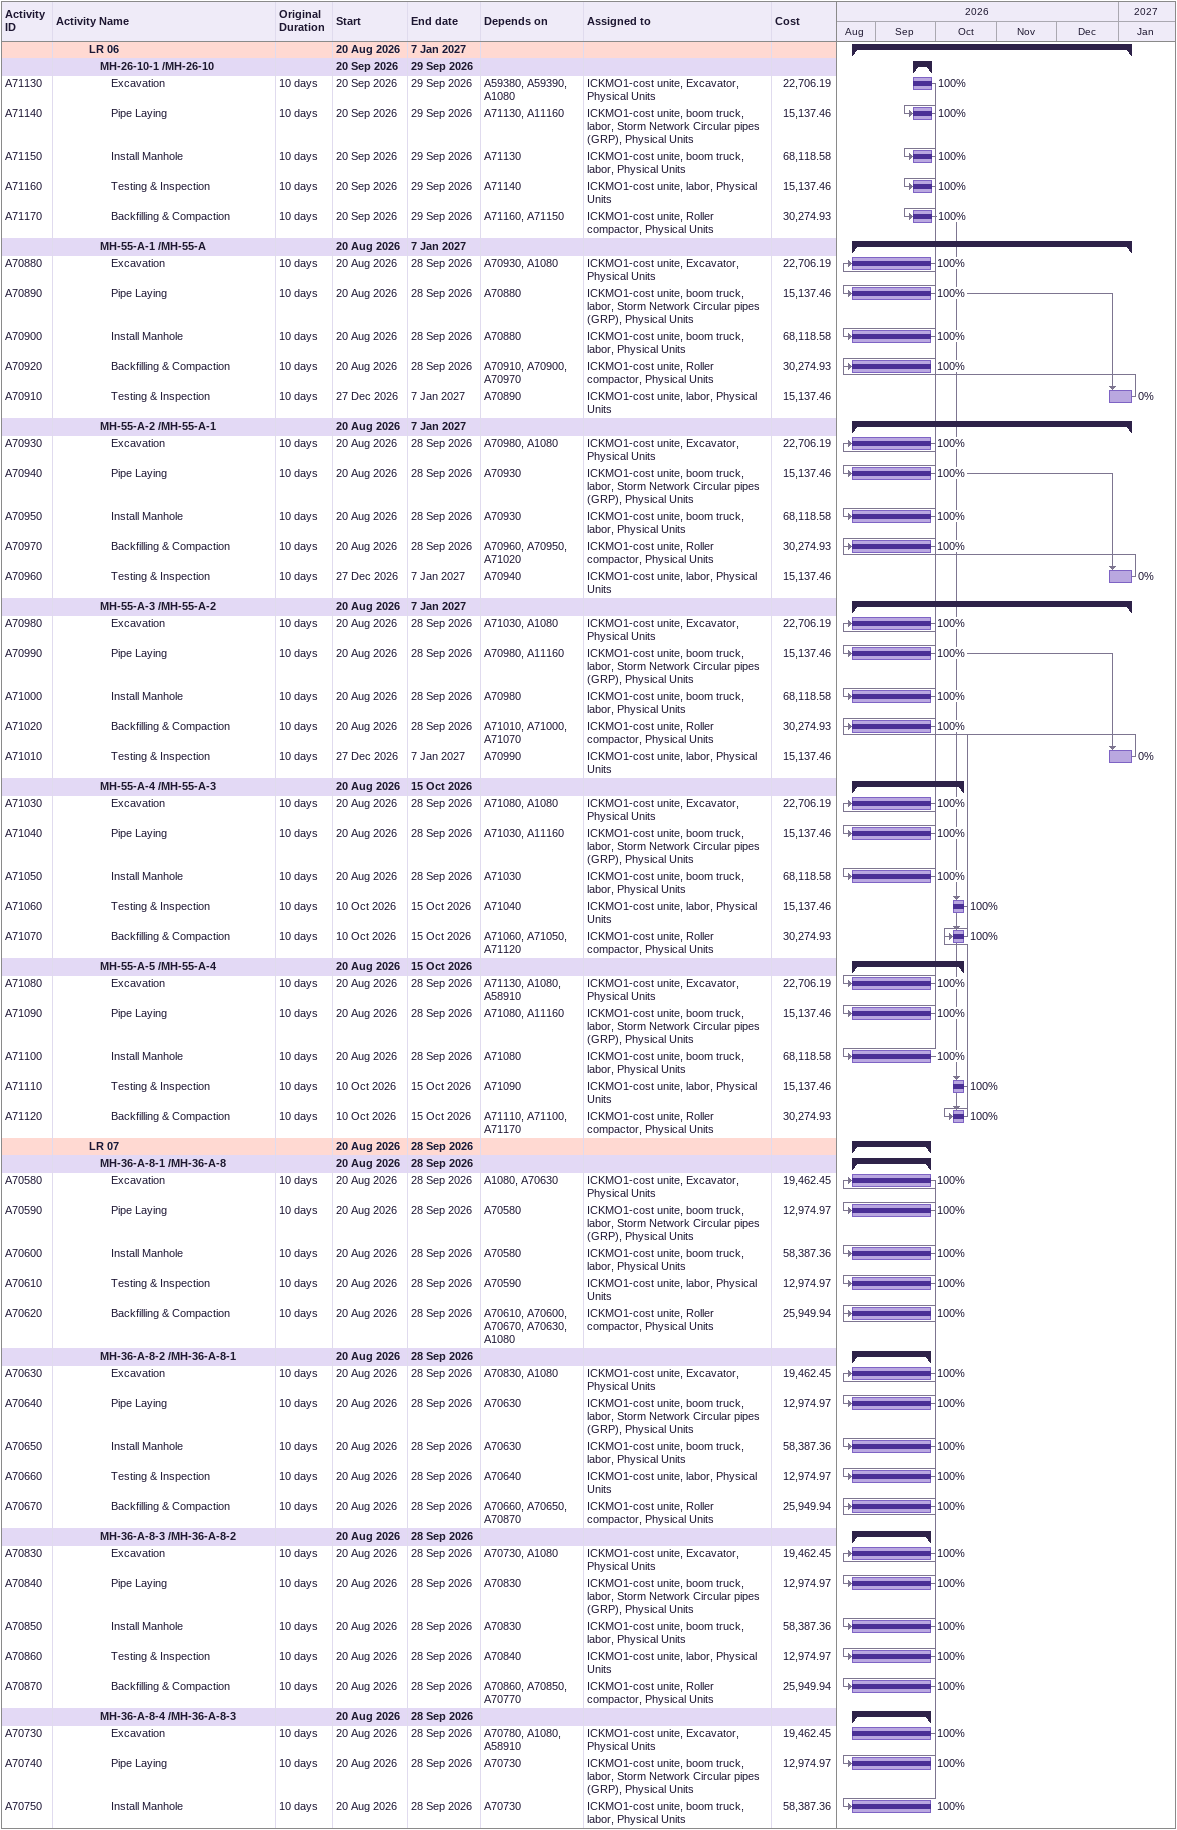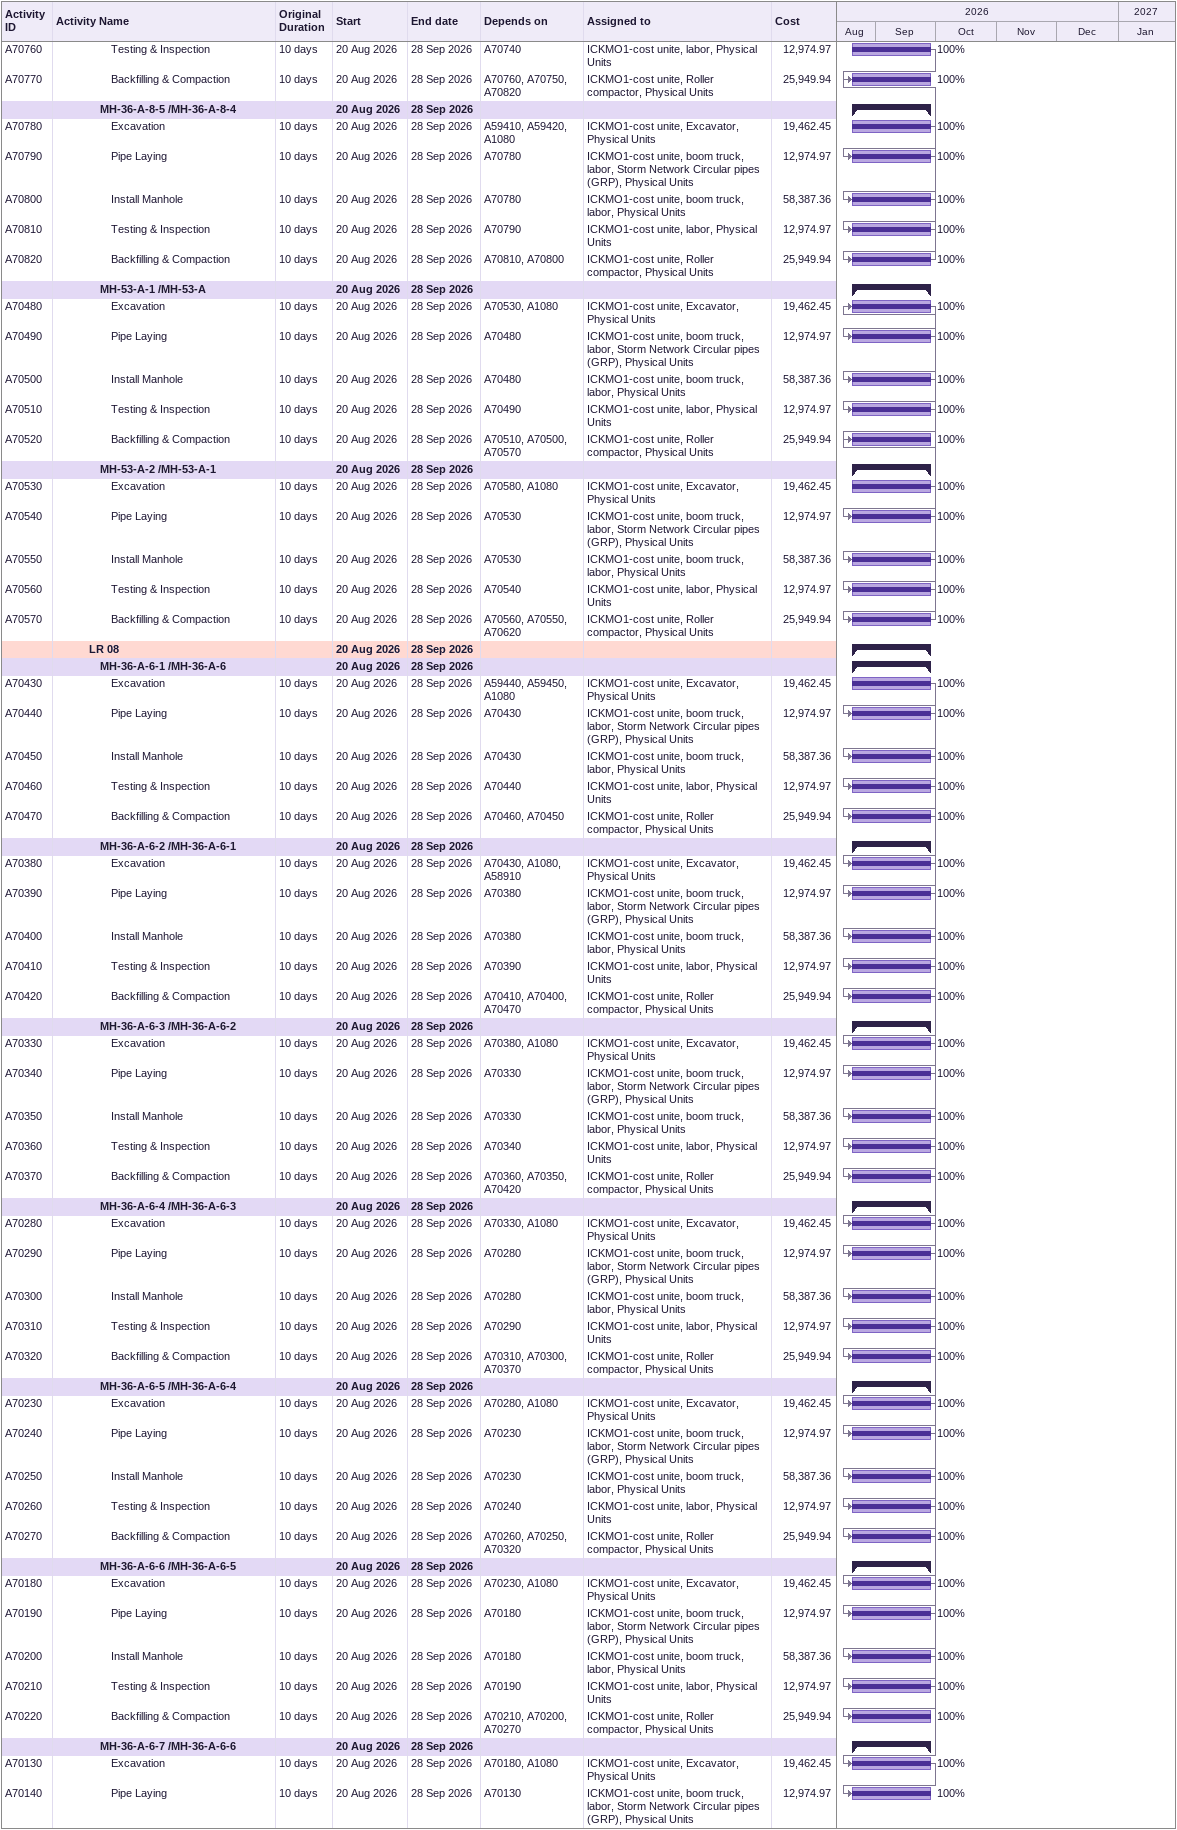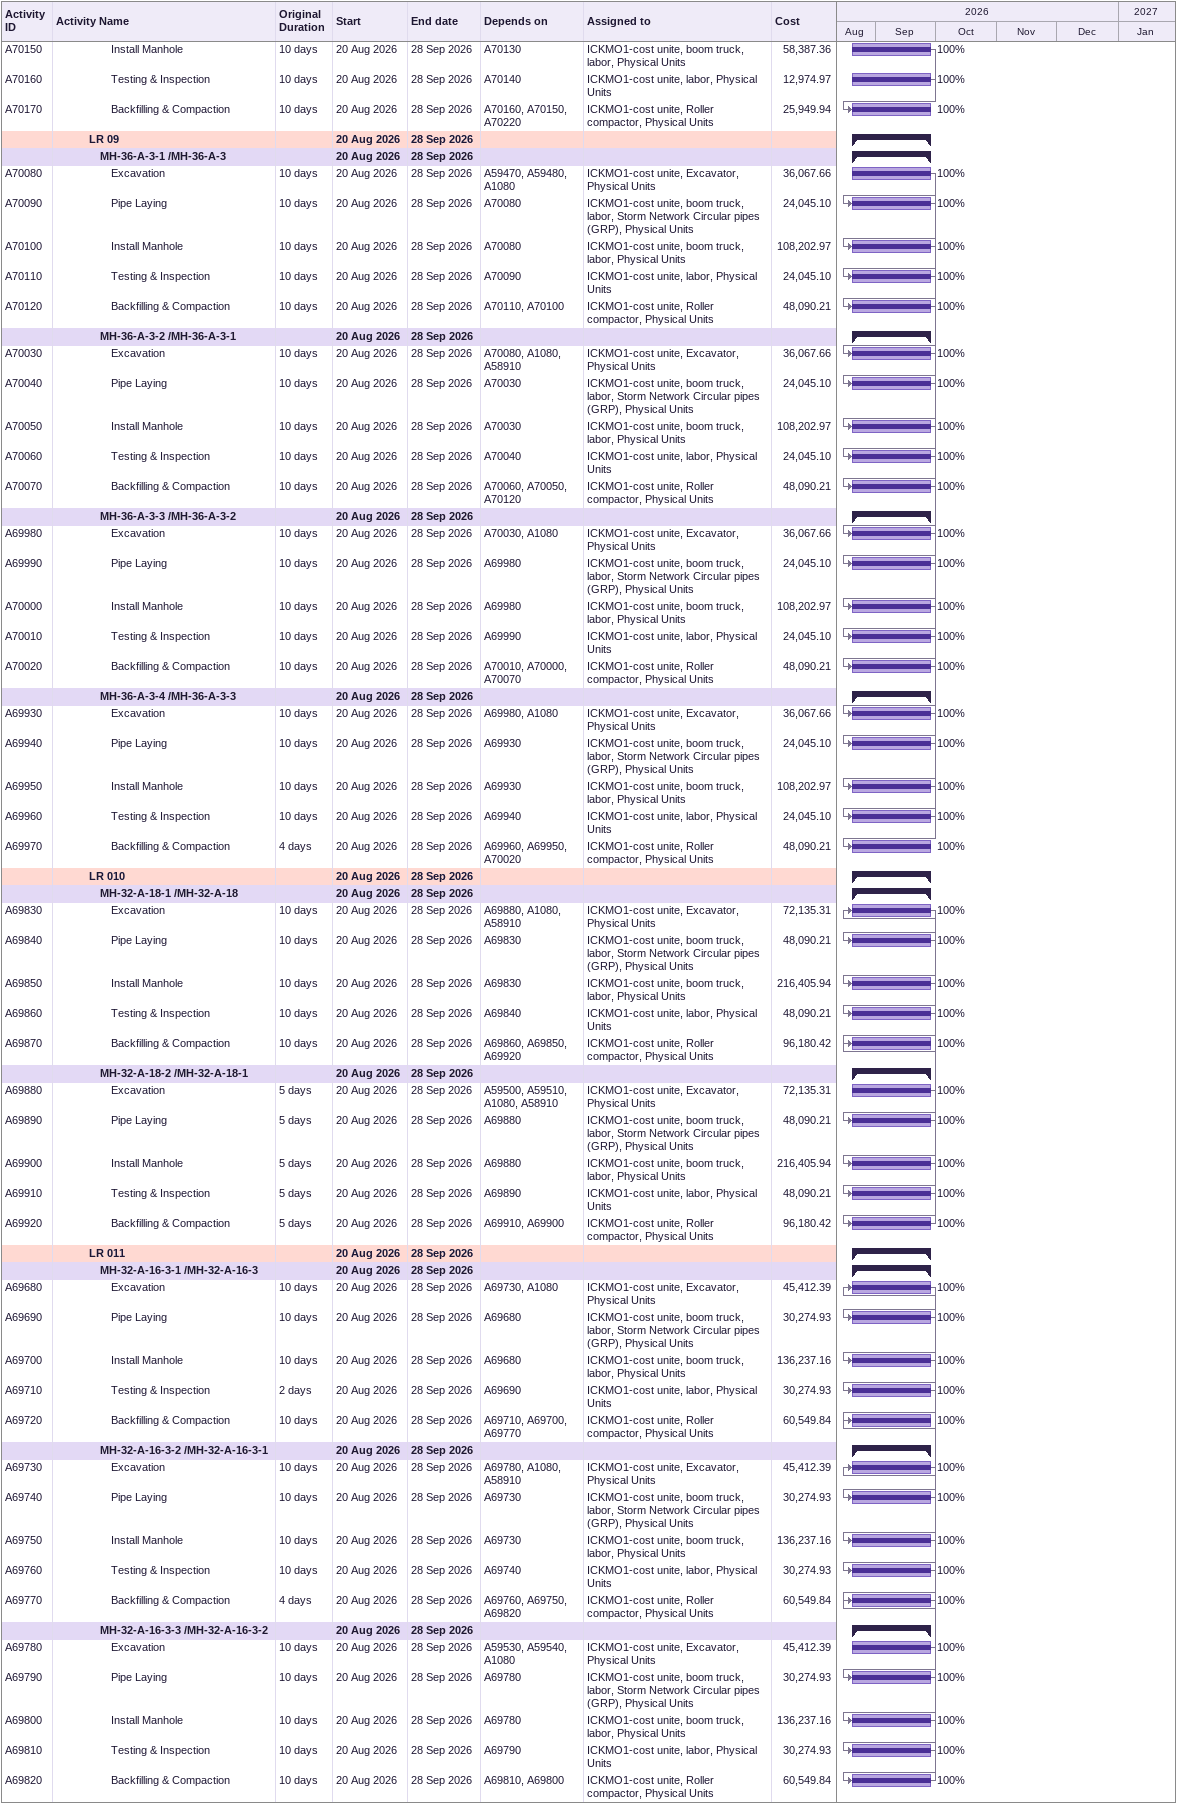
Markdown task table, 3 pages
| ID | Level | Task | Original duration | Start | Finish | Predecessors | Resources | % complete | Cost |
|---|---|---|---|---|---|---|---|---|---|
|  | 4 | **LR 06** |  | 2026-08-20 | 2027-01-07 |  |  |  |  |
|  | 5 | **MH-26-10-1 /MH-26-10** |  | 2026-09-20 | 2026-09-29 |  |  |  |  |
| A71130 | 6 | Excavation | 10d | 2026-09-20 | 2026-09-29 | A59380, A59390, A1080 | ICKMO1-cost unite, Excavator, Physical Units | 100 | 22706.19 |
| A71140 | 6 | Pipe Laying | 10d | 2026-09-20 | 2026-09-29 | A71130, A11160 | ICKMO1-cost unite, boom truck, labor, Storm Network Circular pipes (GRP), Physical Units | 100 | 15137.46 |
| A71150 | 6 | Install Manhole | 10d | 2026-09-20 | 2026-09-29 | A71130 | ICKMO1-cost unite, boom truck, labor, Physical Units | 100 | 68118.58 |
| A71160 | 6 | Testing & Inspection | 10d | 2026-09-20 | 2026-09-29 | A71140 | ICKMO1-cost unite, labor, Physical Units | 100 | 15137.46 |
| A71170 | 6 | Backfilling & Compaction | 10d | 2026-09-20 | 2026-09-29 | A71160, A71150 | ICKMO1-cost unite, Roller compactor, Physical Units | 100 | 30274.93 |
|  | 5 | **MH-55-A-1 /MH-55-A** |  | 2026-08-20 | 2027-01-07 |  |  |  |  |
| A70880 | 6 | Excavation | 10d | 2026-08-20 | 2026-09-28 | A70930, A1080 | ICKMO1-cost unite, Excavator, Physical Units | 100 | 22706.19 |
| A70890 | 6 | Pipe Laying | 10d | 2026-08-20 | 2026-09-28 | A70880 | ICKMO1-cost unite, boom truck, labor, Storm Network Circular pipes (GRP), Physical Units | 100 | 15137.46 |
| A70900 | 6 | Install Manhole | 10d | 2026-08-20 | 2026-09-28 | A70880 | ICKMO1-cost unite, boom truck, labor, Physical Units | 100 | 68118.58 |
| A70920 | 6 | Backfilling & Compaction | 10d | 2026-08-20 | 2026-09-28 | A70910, A70900, A70970 | ICKMO1-cost unite, Roller compactor, Physical Units | 100 | 30274.93 |
| A70910 | 6 | Testing & Inspection | 10d | 2026-12-27 | 2027-01-07 | A70890 | ICKMO1-cost unite, labor, Physical Units | 0 | 15137.46 |
|  | 5 | **MH-55-A-2 /MH-55-A-1** |  | 2026-08-20 | 2027-01-07 |  |  |  |  |
| A70930 | 6 | Excavation | 10d | 2026-08-20 | 2026-09-28 | A70980, A1080 | ICKMO1-cost unite, Excavator, Physical Units | 100 | 22706.19 |
| A70940 | 6 | Pipe Laying | 10d | 2026-08-20 | 2026-09-28 | A70930 | ICKMO1-cost unite, boom truck, labor, Storm Network Circular pipes (GRP), Physical Units | 100 | 15137.46 |
| A70950 | 6 | Install Manhole | 10d | 2026-08-20 | 2026-09-28 | A70930 | ICKMO1-cost unite, boom truck, labor, Physical Units | 100 | 68118.58 |
| A70970 | 6 | Backfilling & Compaction | 10d | 2026-08-20 | 2026-09-28 | A70960, A70950, A71020 | ICKMO1-cost unite, Roller compactor, Physical Units | 100 | 30274.93 |
| A70960 | 6 | Testing & Inspection | 10d | 2026-12-27 | 2027-01-07 | A70940 | ICKMO1-cost unite, labor, Physical Units | 0 | 15137.46 |
|  | 5 | **MH-55-A-3 /MH-55-A-2** |  | 2026-08-20 | 2027-01-07 |  |  |  |  |
| A70980 | 6 | Excavation | 10d | 2026-08-20 | 2026-09-28 | A71030, A1080 | ICKMO1-cost unite, Excavator, Physical Units | 100 | 22706.19 |
| A70990 | 6 | Pipe Laying | 10d | 2026-08-20 | 2026-09-28 | A70980, A11160 | ICKMO1-cost unite, boom truck, labor, Storm Network Circular pipes (GRP), Physical Units | 100 | 15137.46 |
| A71000 | 6 | Install Manhole | 10d | 2026-08-20 | 2026-09-28 | A70980 | ICKMO1-cost unite, boom truck, labor, Physical Units | 100 | 68118.58 |
| A71020 | 6 | Backfilling & Compaction | 10d | 2026-08-20 | 2026-09-28 | A71010, A71000, A71070 | ICKMO1-cost unite, Roller compactor, Physical Units | 100 | 30274.93 |
| A71010 | 6 | Testing & Inspection | 10d | 2026-12-27 | 2027-01-07 | A70990 | ICKMO1-cost unite, labor, Physical Units | 0 | 15137.46 |
|  | 5 | **MH-55-A-4 /MH-55-A-3** |  | 2026-08-20 | 2026-10-15 |  |  |  |  |
| A71030 | 6 | Excavation | 10d | 2026-08-20 | 2026-09-28 | A71080, A1080 | ICKMO1-cost unite, Excavator, Physical Units | 100 | 22706.19 |
| A71040 | 6 | Pipe Laying | 10d | 2026-08-20 | 2026-09-28 | A71030, A11160 | ICKMO1-cost unite, boom truck, labor, Storm Network Circular pipes (GRP), Physical Units | 100 | 15137.46 |
| A71050 | 6 | Install Manhole | 10d | 2026-08-20 | 2026-09-28 | A71030 | ICKMO1-cost unite, boom truck, labor, Physical Units | 100 | 68118.58 |
| A71060 | 6 | Testing & Inspection | 10d | 2026-10-10 | 2026-10-15 | A71040 | ICKMO1-cost unite, labor, Physical Units | 100 | 15137.46 |
| A71070 | 6 | Backfilling & Compaction | 10d | 2026-10-10 | 2026-10-15 | A71060, A71050, A71120 | ICKMO1-cost unite, Roller compactor, Physical Units | 100 | 30274.93 |
|  | 5 | **MH-55-A-5 /MH-55-A-4** |  | 2026-08-20 | 2026-10-15 |  |  |  |  |
| A71080 | 6 | Excavation | 10d | 2026-08-20 | 2026-09-28 | A71130, A1080, A58910 | ICKMO1-cost unite, Excavator, Physical Units | 100 | 22706.19 |
| A71090 | 6 | Pipe Laying | 10d | 2026-08-20 | 2026-09-28 | A71080, A11160 | ICKMO1-cost unite, boom truck, labor, Storm Network Circular pipes (GRP), Physical Units | 100 | 15137.46 |
| A71100 | 6 | Install Manhole | 10d | 2026-08-20 | 2026-09-28 | A71080 | ICKMO1-cost unite, boom truck, labor, Physical Units | 100 | 68118.58 |
| A71110 | 6 | Testing & Inspection | 10d | 2026-10-10 | 2026-10-15 | A71090 | ICKMO1-cost unite, labor, Physical Units | 100 | 15137.46 |
| A71120 | 6 | Backfilling & Compaction | 10d | 2026-10-10 | 2026-10-15 | A71110, A71100, A71170 | ICKMO1-cost unite, Roller compactor, Physical Units | 100 | 30274.93 |
|  | 4 | **LR 07** |  | 2026-08-20 | 2026-09-28 |  |  |  |  |
|  | 5 | **MH-36-A-8-1 /MH-36-A-8** |  | 2026-08-20 | 2026-09-28 |  |  |  |  |
| A70580 | 6 | Excavation | 10d | 2026-08-20 | 2026-09-28 | A1080, A70630 | ICKMO1-cost unite, Excavator, Physical Units | 100 | 19462.45 |
| A70590 | 6 | Pipe Laying | 10d | 2026-08-20 | 2026-09-28 | A70580 | ICKMO1-cost unite, boom truck, labor, Storm Network Circular pipes (GRP), Physical Units | 100 | 12974.97 |
| A70600 | 6 | Install Manhole | 10d | 2026-08-20 | 2026-09-28 | A70580 | ICKMO1-cost unite, boom truck, labor, Physical Units | 100 | 58387.36 |
| A70610 | 6 | Testing & Inspection | 10d | 2026-08-20 | 2026-09-28 | A70590 | ICKMO1-cost unite, labor, Physical Units | 100 | 12974.97 |
| A70620 | 6 | Backfilling & Compaction | 10d | 2026-08-20 | 2026-09-28 | A70610, A70600, A70670, A70630, A1080 | ICKMO1-cost unite, Roller compactor, Physical Units | 100 | 25949.94 |
|  | 5 | **MH-36-A-8-2 /MH-36-A-8-1** |  | 2026-08-20 | 2026-09-28 |  |  |  |  |
| A70630 | 6 | Excavation | 10d | 2026-08-20 | 2026-09-28 | A70830, A1080 | ICKMO1-cost unite, Excavator, Physical Units | 100 | 19462.45 |
| A70640 | 6 | Pipe Laying | 10d | 2026-08-20 | 2026-09-28 | A70630 | ICKMO1-cost unite, boom truck, labor, Storm Network Circular pipes (GRP), Physical Units | 100 | 12974.97 |
| A70650 | 6 | Install Manhole | 10d | 2026-08-20 | 2026-09-28 | A70630 | ICKMO1-cost unite, boom truck, labor, Physical Units | 100 | 58387.36 |
| A70660 | 6 | Testing & Inspection | 10d | 2026-08-20 | 2026-09-28 | A70640 | ICKMO1-cost unite, labor, Physical Units | 100 | 12974.97 |
| A70670 | 6 | Backfilling & Compaction | 10d | 2026-08-20 | 2026-09-28 | A70660, A70650, A70870 | ICKMO1-cost unite, Roller compactor, Physical Units | 100 | 25949.94 |
|  | 5 | **MH-36-A-8-3 /MH-36-A-8-2** |  | 2026-08-20 | 2026-09-28 |  |  |  |  |
| A70830 | 6 | Excavation | 10d | 2026-08-20 | 2026-09-28 | A70730, A1080 | ICKMO1-cost unite, Excavator, Physical Units | 100 | 19462.45 |
| A70840 | 6 | Pipe Laying | 10d | 2026-08-20 | 2026-09-28 | A70830 | ICKMO1-cost unite, boom truck, labor, Storm Network Circular pipes (GRP), Physical Units | 100 | 12974.97 |
| A70850 | 6 | Install Manhole | 10d | 2026-08-20 | 2026-09-28 | A70830 | ICKMO1-cost unite, boom truck, labor, Physical Units | 100 | 58387.36 |
| A70860 | 6 | Testing & Inspection | 10d | 2026-08-20 | 2026-09-28 | A70840 | ICKMO1-cost unite, labor, Physical Units | 100 | 12974.97 |
| A70870 | 6 | Backfilling & Compaction | 10d | 2026-08-20 | 2026-09-28 | A70860, A70850, A70770 | ICKMO1-cost unite, Roller compactor, Physical Units | 100 | 25949.94 |
|  | 5 | **MH-36-A-8-4 /MH-36-A-8-3** |  | 2026-08-20 | 2026-09-28 |  |  |  |  |
| A70730 | 6 | Excavation | 10d | 2026-08-20 | 2026-09-28 | A70780, A1080, A58910 | ICKMO1-cost unite, Excavator, Physical Units | 100 | 19462.45 |
| A70740 | 6 | Pipe Laying | 10d | 2026-08-20 | 2026-09-28 | A70730 | ICKMO1-cost unite, boom truck, labor, Storm Network Circular pipes (GRP), Physical Units | 100 | 12974.97 |
| A70750 | 6 | Install Manhole | 10d | 2026-08-20 | 2026-09-28 | A70730 | ICKMO1-cost unite, boom truck, labor, Physical Units | 100 | 58387.36 |
| A70760 | 6 | Testing & Inspection | 10d | 2026-08-20 | 2026-09-28 | A70740 | ICKMO1-cost unite, labor, Physical Units | 100 | 12974.97 |
| A70770 | 6 | Backfilling & Compaction | 10d | 2026-08-20 | 2026-09-28 | A70760, A70750, A70820 | ICKMO1-cost unite, Roller compactor, Physical Units | 100 | 25949.94 |
|  | 5 | **MH-36-A-8-5 /MH-36-A-8-4** |  | 2026-08-20 | 2026-09-28 |  |  |  |  |
| A70780 | 6 | Excavation | 10d | 2026-08-20 | 2026-09-28 | A59410, A59420, A1080 | ICKMO1-cost unite, Excavator, Physical Units | 100 | 19462.45 |
| A70790 | 6 | Pipe Laying | 10d | 2026-08-20 | 2026-09-28 | A70780 | ICKMO1-cost unite, boom truck, labor, Storm Network Circular pipes (GRP), Physical Units | 100 | 12974.97 |
| A70800 | 6 | Install Manhole | 10d | 2026-08-20 | 2026-09-28 | A70780 | ICKMO1-cost unite, boom truck, labor, Physical Units | 100 | 58387.36 |
| A70810 | 6 | Testing & Inspection | 10d | 2026-08-20 | 2026-09-28 | A70790 | ICKMO1-cost unite, labor, Physical Units | 100 | 12974.97 |
| A70820 | 6 | Backfilling & Compaction | 10d | 2026-08-20 | 2026-09-28 | A70810, A70800 | ICKMO1-cost unite, Roller compactor, Physical Units | 100 | 25949.94 |
|  | 5 | **MH-53-A-1 /MH-53-A** |  | 2026-08-20 | 2026-09-28 |  |  |  |  |
| A70480 | 6 | Excavation | 10d | 2026-08-20 | 2026-09-28 | A70530, A1080 | ICKMO1-cost unite, Excavator, Physical Units | 100 | 19462.45 |
| A70490 | 6 | Pipe Laying | 10d | 2026-08-20 | 2026-09-28 | A70480 | ICKMO1-cost unite, boom truck, labor, Storm Network Circular pipes (GRP), Physical Units | 100 | 12974.97 |
| A70500 | 6 | Install Manhole | 10d | 2026-08-20 | 2026-09-28 | A70480 | ICKMO1-cost unite, boom truck, labor, Physical Units | 100 | 58387.36 |
| A70510 | 6 | Testing & Inspection | 10d | 2026-08-20 | 2026-09-28 | A70490 | ICKMO1-cost unite, labor, Physical Units | 100 | 12974.97 |
| A70520 | 6 | Backfilling & Compaction | 10d | 2026-08-20 | 2026-09-28 | A70510, A70500, A70570 | ICKMO1-cost unite, Roller compactor, Physical Units | 100 | 25949.94 |
|  | 5 | **MH-53-A-2 /MH-53-A-1** |  | 2026-08-20 | 2026-09-28 |  |  |  |  |
| A70530 | 6 | Excavation | 10d | 2026-08-20 | 2026-09-28 | A70580, A1080 | ICKMO1-cost unite, Excavator, Physical Units | 100 | 19462.45 |
| A70540 | 6 | Pipe Laying | 10d | 2026-08-20 | 2026-09-28 | A70530 | ICKMO1-cost unite, boom truck, labor, Storm Network Circular pipes (GRP), Physical Units | 100 | 12974.97 |
| A70550 | 6 | Install Manhole | 10d | 2026-08-20 | 2026-09-28 | A70530 | ICKMO1-cost unite, boom truck, labor, Physical Units | 100 | 58387.36 |
| A70560 | 6 | Testing & Inspection | 10d | 2026-08-20 | 2026-09-28 | A70540 | ICKMO1-cost unite, labor, Physical Units | 100 | 12974.97 |
| A70570 | 6 | Backfilling & Compaction | 10d | 2026-08-20 | 2026-09-28 | A70560, A70550, A70620 | ICKMO1-cost unite, Roller compactor, Physical Units | 100 | 25949.94 |
|  | 4 | **LR 08** |  | 2026-08-20 | 2026-09-28 |  |  |  |  |
|  | 5 | **MH-36-A-6-1 /MH-36-A-6** |  | 2026-08-20 | 2026-09-28 |  |  |  |  |
| A70430 | 6 | Excavation | 10d | 2026-08-20 | 2026-09-28 | A59440, A59450, A1080 | ICKMO1-cost unite, Excavator, Physical Units | 100 | 19462.45 |
| A70440 | 6 | Pipe Laying | 10d | 2026-08-20 | 2026-09-28 | A70430 | ICKMO1-cost unite, boom truck, labor, Storm Network Circular pipes (GRP), Physical Units | 100 | 12974.97 |
| A70450 | 6 | Install Manhole | 10d | 2026-08-20 | 2026-09-28 | A70430 | ICKMO1-cost unite, boom truck, labor, Physical Units | 100 | 58387.36 |
| A70460 | 6 | Testing & Inspection | 10d | 2026-08-20 | 2026-09-28 | A70440 | ICKMO1-cost unite, labor, Physical Units | 100 | 12974.97 |
| A70470 | 6 | Backfilling & Compaction | 10d | 2026-08-20 | 2026-09-28 | A70460, A70450 | ICKMO1-cost unite, Roller compactor, Physical Units | 100 | 25949.94 |
|  | 5 | **MH-36-A-6-2 /MH-36-A-6-1** |  | 2026-08-20 | 2026-09-28 |  |  |  |  |
| A70380 | 6 | Excavation | 10d | 2026-08-20 | 2026-09-28 | A70430, A1080, A58910 | ICKMO1-cost unite, Excavator, Physical Units | 100 | 19462.45 |
| A70390 | 6 | Pipe Laying | 10d | 2026-08-20 | 2026-09-28 | A70380 | ICKMO1-cost unite, boom truck, labor, Storm Network Circular pipes (GRP), Physical Units | 100 | 12974.97 |
| A70400 | 6 | Install Manhole | 10d | 2026-08-20 | 2026-09-28 | A70380 | ICKMO1-cost unite, boom truck, labor, Physical Units | 100 | 58387.36 |
| A70410 | 6 | Testing & Inspection | 10d | 2026-08-20 | 2026-09-28 | A70390 | ICKMO1-cost unite, labor, Physical Units | 100 | 12974.97 |
| A70420 | 6 | Backfilling & Compaction | 10d | 2026-08-20 | 2026-09-28 | A70410, A70400, A70470 | ICKMO1-cost unite, Roller compactor, Physical Units | 100 | 25949.94 |
|  | 5 | **MH-36-A-6-3 /MH-36-A-6-2** |  | 2026-08-20 | 2026-09-28 |  |  |  |  |
| A70330 | 6 | Excavation | 10d | 2026-08-20 | 2026-09-28 | A70380, A1080 | ICKMO1-cost unite, Excavator, Physical Units | 100 | 19462.45 |
| A70340 | 6 | Pipe Laying | 10d | 2026-08-20 | 2026-09-28 | A70330 | ICKMO1-cost unite, boom truck, labor, Storm Network Circular pipes (GRP), Physical Units | 100 | 12974.97 |
| A70350 | 6 | Install Manhole | 10d | 2026-08-20 | 2026-09-28 | A70330 | ICKMO1-cost unite, boom truck, labor, Physical Units | 100 | 58387.36 |
| A70360 | 6 | Testing & Inspection | 10d | 2026-08-20 | 2026-09-28 | A70340 | ICKMO1-cost unite, labor, Physical Units | 100 | 12974.97 |
| A70370 | 6 | Backfilling & Compaction | 10d | 2026-08-20 | 2026-09-28 | A70360, A70350, A70420 | ICKMO1-cost unite, Roller compactor, Physical Units | 100 | 25949.94 |
|  | 5 | **MH-36-A-6-4 /MH-36-A-6-3** |  | 2026-08-20 | 2026-09-28 |  |  |  |  |
| A70280 | 6 | Excavation | 10d | 2026-08-20 | 2026-09-28 | A70330, A1080 | ICKMO1-cost unite, Excavator, Physical Units | 100 | 19462.45 |
| A70290 | 6 | Pipe Laying | 10d | 2026-08-20 | 2026-09-28 | A70280 | ICKMO1-cost unite, boom truck, labor, Storm Network Circular pipes (GRP), Physical Units | 100 | 12974.97 |
| A70300 | 6 | Install Manhole | 10d | 2026-08-20 | 2026-09-28 | A70280 | ICKMO1-cost unite, boom truck, labor, Physical Units | 100 | 58387.36 |
| A70310 | 6 | Testing & Inspection | 10d | 2026-08-20 | 2026-09-28 | A70290 | ICKMO1-cost unite, labor, Physical Units | 100 | 12974.97 |
| A70320 | 6 | Backfilling & Compaction | 10d | 2026-08-20 | 2026-09-28 | A70310, A70300, A70370 | ICKMO1-cost unite, Roller compactor, Physical Units | 100 | 25949.94 |
|  | 5 | **MH-36-A-6-5 /MH-36-A-6-4** |  | 2026-08-20 | 2026-09-28 |  |  |  |  |
| A70230 | 6 | Excavation | 10d | 2026-08-20 | 2026-09-28 | A70280, A1080 | ICKMO1-cost unite, Excavator, Physical Units | 100 | 19462.45 |
| A70240 | 6 | Pipe Laying | 10d | 2026-08-20 | 2026-09-28 | A70230 | ICKMO1-cost unite, boom truck, labor, Storm Network Circular pipes (GRP), Physical Units | 100 | 12974.97 |
| A70250 | 6 | Install Manhole | 10d | 2026-08-20 | 2026-09-28 | A70230 | ICKMO1-cost unite, boom truck, labor, Physical Units | 100 | 58387.36 |
| A70260 | 6 | Testing & Inspection | 10d | 2026-08-20 | 2026-09-28 | A70240 | ICKMO1-cost unite, labor, Physical Units | 100 | 12974.97 |
| A70270 | 6 | Backfilling & Compaction | 10d | 2026-08-20 | 2026-09-28 | A70260, A70250, A70320 | ICKMO1-cost unite, Roller compactor, Physical Units | 100 | 25949.94 |
|  | 5 | **MH-36-A-6-6 /MH-36-A-6-5** |  | 2026-08-20 | 2026-09-28 |  |  |  |  |
| A70180 | 6 | Excavation | 10d | 2026-08-20 | 2026-09-28 | A70230, A1080 | ICKMO1-cost unite, Excavator, Physical Units | 100 | 19462.45 |
| A70190 | 6 | Pipe Laying | 10d | 2026-08-20 | 2026-09-28 | A70180 | ICKMO1-cost unite, boom truck, labor, Storm Network Circular pipes (GRP), Physical Units | 100 | 12974.97 |
| A70200 | 6 | Install Manhole | 10d | 2026-08-20 | 2026-09-28 | A70180 | ICKMO1-cost unite, boom truck, labor, Physical Units | 100 | 58387.36 |
| A70210 | 6 | Testing & Inspection | 10d | 2026-08-20 | 2026-09-28 | A70190 | ICKMO1-cost unite, labor, Physical Units | 100 | 12974.97 |
| A70220 | 6 | Backfilling & Compaction | 10d | 2026-08-20 | 2026-09-28 | A70210, A70200, A70270 | ICKMO1-cost unite, Roller compactor, Physical Units | 100 | 25949.94 |
|  | 5 | **MH-36-A-6-7 /MH-36-A-6-6** |  | 2026-08-20 | 2026-09-28 |  |  |  |  |
| A70130 | 6 | Excavation | 10d | 2026-08-20 | 2026-09-28 | A70180, A1080 | ICKMO1-cost unite, Excavator, Physical Units | 100 | 19462.45 |
| A70140 | 6 | Pipe Laying | 10d | 2026-08-20 | 2026-09-28 | A70130 | ICKMO1-cost unite, boom truck, labor, Storm Network Circular pipes (GRP), Physical Units | 100 | 12974.97 |
| A70150 | 6 | Install Manhole | 10d | 2026-08-20 | 2026-09-28 | A70130 | ICKMO1-cost unite, boom truck, labor, Physical Units | 100 | 58387.36 |
| A70160 | 6 | Testing & Inspection | 10d | 2026-08-20 | 2026-09-28 | A70140 | ICKMO1-cost unite, labor, Physical Units | 100 | 12974.97 |
| A70170 | 6 | Backfilling & Compaction | 10d | 2026-08-20 | 2026-09-28 | A70160, A70150, A70220 | ICKMO1-cost unite, Roller compactor, Physical Units | 100 | 25949.94 |
|  | 4 | **LR 09** |  | 2026-08-20 | 2026-09-28 |  |  |  |  |
|  | 5 | **MH-36-A-3-1 /MH-36-A-3** |  | 2026-08-20 | 2026-09-28 |  |  |  |  |
| A70080 | 6 | Excavation | 10d | 2026-08-20 | 2026-09-28 | A59470, A59480, A1080 | ICKMO1-cost unite, Excavator, Physical Units | 100 | 36067.66 |
| A70090 | 6 | Pipe Laying | 10d | 2026-08-20 | 2026-09-28 | A70080 | ICKMO1-cost unite, boom truck, labor, Storm Network Circular pipes (GRP), Physical Units | 100 | 24045.10 |
| A70100 | 6 | Install Manhole | 10d | 2026-08-20 | 2026-09-28 | A70080 | ICKMO1-cost unite, boom truck, labor, Physical Units | 100 | 108202.97 |
| A70110 | 6 | Testing & Inspection | 10d | 2026-08-20 | 2026-09-28 | A70090 | ICKMO1-cost unite, labor, Physical Units | 100 | 24045.10 |
| A70120 | 6 | Backfilling & Compaction | 10d | 2026-08-20 | 2026-09-28 | A70110, A70100 | ICKMO1-cost unite, Roller compactor, Physical Units | 100 | 48090.21 |
|  | 5 | **MH-36-A-3-2 /MH-36-A-3-1** |  | 2026-08-20 | 2026-09-28 |  |  |  |  |
| A70030 | 6 | Excavation | 10d | 2026-08-20 | 2026-09-28 | A70080, A1080, A58910 | ICKMO1-cost unite, Excavator, Physical Units | 100 | 36067.66 |
| A70040 | 6 | Pipe Laying | 10d | 2026-08-20 | 2026-09-28 | A70030 | ICKMO1-cost unite, boom truck, labor, Storm Network Circular pipes (GRP), Physical Units | 100 | 24045.10 |
| A70050 | 6 | Install Manhole | 10d | 2026-08-20 | 2026-09-28 | A70030 | ICKMO1-cost unite, boom truck, labor, Physical Units | 100 | 108202.97 |
| A70060 | 6 | Testing & Inspection | 10d | 2026-08-20 | 2026-09-28 | A70040 | ICKMO1-cost unite, labor, Physical Units | 100 | 24045.10 |
| A70070 | 6 | Backfilling & Compaction | 10d | 2026-08-20 | 2026-09-28 | A70060, A70050, A70120 | ICKMO1-cost unite, Roller compactor, Physical Units | 100 | 48090.21 |
|  | 5 | **MH-36-A-3-3 /MH-36-A-3-2** |  | 2026-08-20 | 2026-09-28 |  |  |  |  |
| A69980 | 6 | Excavation | 10d | 2026-08-20 | 2026-09-28 | A70030, A1080 | ICKMO1-cost unite, Excavator, Physical Units | 100 | 36067.66 |
| A69990 | 6 | Pipe Laying | 10d | 2026-08-20 | 2026-09-28 | A69980 | ICKMO1-cost unite, boom truck, labor, Storm Network Circular pipes (GRP), Physical Units | 100 | 24045.10 |
| A70000 | 6 | Install Manhole | 10d | 2026-08-20 | 2026-09-28 | A69980 | ICKMO1-cost unite, boom truck, labor, Physical Units | 100 | 108202.97 |
| A70010 | 6 | Testing & Inspection | 10d | 2026-08-20 | 2026-09-28 | A69990 | ICKMO1-cost unite, labor, Physical Units | 100 | 24045.10 |
| A70020 | 6 | Backfilling & Compaction | 10d | 2026-08-20 | 2026-09-28 | A70010, A70000, A70070 | ICKMO1-cost unite, Roller compactor, Physical Units | 100 | 48090.21 |
|  | 5 | **MH-36-A-3-4 /MH-36-A-3-3** |  | 2026-08-20 | 2026-09-28 |  |  |  |  |
| A69930 | 6 | Excavation | 10d | 2026-08-20 | 2026-09-28 | A69980, A1080 | ICKMO1-cost unite, Excavator, Physical Units | 100 | 36067.66 |
| A69940 | 6 | Pipe Laying | 10d | 2026-08-20 | 2026-09-28 | A69930 | ICKMO1-cost unite, boom truck, labor, Storm Network Circular pipes (GRP), Physical Units | 100 | 24045.10 |
| A69950 | 6 | Install Manhole | 10d | 2026-08-20 | 2026-09-28 | A69930 | ICKMO1-cost unite, boom truck, labor, Physical Units | 100 | 108202.97 |
| A69960 | 6 | Testing & Inspection | 10d | 2026-08-20 | 2026-09-28 | A69940 | ICKMO1-cost unite, labor, Physical Units | 100 | 24045.10 |
| A69970 | 6 | Backfilling & Compaction | 4d | 2026-08-20 | 2026-09-28 | A69960, A69950, A70020 | ICKMO1-cost unite, Roller compactor, Physical Units | 100 | 48090.21 |
|  | 4 | **LR 010** |  | 2026-08-20 | 2026-09-28 |  |  |  |  |
|  | 5 | **MH-32-A-18-1 /MH-32-A-18** |  | 2026-08-20 | 2026-09-28 |  |  |  |  |
| A69830 | 6 | Excavation | 10d | 2026-08-20 | 2026-09-28 | A69880, A1080, A58910 | ICKMO1-cost unite, Excavator, Physical Units | 100 | 72135.31 |
| A69840 | 6 | Pipe Laying | 10d | 2026-08-20 | 2026-09-28 | A69830 | ICKMO1-cost unite, boom truck, labor, Storm Network Circular pipes (GRP), Physical Units | 100 | 48090.21 |
| A69850 | 6 | Install Manhole | 10d | 2026-08-20 | 2026-09-28 | A69830 | ICKMO1-cost unite, boom truck, labor, Physical Units | 100 | 216405.94 |
| A69860 | 6 | Testing & Inspection | 10d | 2026-08-20 | 2026-09-28 | A69840 | ICKMO1-cost unite, labor, Physical Units | 100 | 48090.21 |
| A69870 | 6 | Backfilling & Compaction | 10d | 2026-08-20 | 2026-09-28 | A69860, A69850, A69920 | ICKMO1-cost unite, Roller compactor, Physical Units | 100 | 96180.42 |
|  | 5 | **MH-32-A-18-2 /MH-32-A-18-1** |  | 2026-08-20 | 2026-09-28 |  |  |  |  |
| A69880 | 6 | Excavation | 5d | 2026-08-20 | 2026-09-28 | A59500, A59510, A1080, A58910 | ICKMO1-cost unite, Excavator, Physical Units | 100 | 72135.31 |
| A69890 | 6 | Pipe Laying | 5d | 2026-08-20 | 2026-09-28 | A69880 | ICKMO1-cost unite, boom truck, labor, Storm Network Circular pipes (GRP), Physical Units | 100 | 48090.21 |
| A69900 | 6 | Install Manhole | 5d | 2026-08-20 | 2026-09-28 | A69880 | ICKMO1-cost unite, boom truck, labor, Physical Units | 100 | 216405.94 |
| A69910 | 6 | Testing & Inspection | 5d | 2026-08-20 | 2026-09-28 | A69890 | ICKMO1-cost unite, labor, Physical Units | 100 | 48090.21 |
| A69920 | 6 | Backfilling & Compaction | 5d | 2026-08-20 | 2026-09-28 | A69910, A69900 | ICKMO1-cost unite, Roller compactor, Physical Units | 100 | 96180.42 |
|  | 4 | **LR 011** |  | 2026-08-20 | 2026-09-28 |  |  |  |  |
|  | 5 | **MH-32-A-16-3-1 /MH-32-A-16-3** |  | 2026-08-20 | 2026-09-28 |  |  |  |  |
| A69680 | 6 | Excavation | 10d | 2026-08-20 | 2026-09-28 | A69730, A1080 | ICKMO1-cost unite, Excavator, Physical Units | 100 | 45412.39 |
| A69690 | 6 | Pipe Laying | 10d | 2026-08-20 | 2026-09-28 | A69680 | ICKMO1-cost unite, boom truck, labor, Storm Network Circular pipes (GRP), Physical Units | 100 | 30274.93 |
| A69700 | 6 | Install Manhole | 10d | 2026-08-20 | 2026-09-28 | A69680 | ICKMO1-cost unite, boom truck, labor, Physical Units | 100 | 136237.16 |
| A69710 | 6 | Testing & Inspection | 2d | 2026-08-20 | 2026-09-28 | A69690 | ICKMO1-cost unite, labor, Physical Units | 100 | 30274.93 |
| A69720 | 6 | Backfilling & Compaction | 10d | 2026-08-20 | 2026-09-28 | A69710, A69700, A69770 | ICKMO1-cost unite, Roller compactor, Physical Units | 100 | 60549.84 |
|  | 5 | **MH-32-A-16-3-2 /MH-32-A-16-3-1** |  | 2026-08-20 | 2026-09-28 |  |  |  |  |
| A69730 | 6 | Excavation | 10d | 2026-08-20 | 2026-09-28 | A69780, A1080, A58910 | ICKMO1-cost unite, Excavator, Physical Units | 100 | 45412.39 |
| A69740 | 6 | Pipe Laying | 10d | 2026-08-20 | 2026-09-28 | A69730 | ICKMO1-cost unite, boom truck, labor, Storm Network Circular pipes (GRP), Physical Units | 100 | 30274.93 |
| A69750 | 6 | Install Manhole | 10d | 2026-08-20 | 2026-09-28 | A69730 | ICKMO1-cost unite, boom truck, labor, Physical Units | 100 | 136237.16 |
| A69760 | 6 | Testing & Inspection | 10d | 2026-08-20 | 2026-09-28 | A69740 | ICKMO1-cost unite, labor, Physical Units | 100 | 30274.93 |
| A69770 | 6 | Backfilling & Compaction | 4d | 2026-08-20 | 2026-09-28 | A69760, A69750, A69820 | ICKMO1-cost unite, Roller compactor, Physical Units | 100 | 60549.84 |
|  | 5 | **MH-32-A-16-3-3 /MH-32-A-16-3-2** |  | 2026-08-20 | 2026-09-28 |  |  |  |  |
| A69780 | 6 | Excavation | 10d | 2026-08-20 | 2026-09-28 | A59530, A59540, A1080 | ICKMO1-cost unite, Excavator, Physical Units | 100 | 45412.39 |
| A69790 | 6 | Pipe Laying | 10d | 2026-08-20 | 2026-09-28 | A69780 | ICKMO1-cost unite, boom truck, labor, Storm Network Circular pipes (GRP), Physical Units | 100 | 30274.93 |
| A69800 | 6 | Install Manhole | 10d | 2026-08-20 | 2026-09-28 | A69780 | ICKMO1-cost unite, boom truck, labor, Physical Units | 100 | 136237.16 |
| A69810 | 6 | Testing & Inspection | 10d | 2026-08-20 | 2026-09-28 | A69790 | ICKMO1-cost unite, labor, Physical Units | 100 | 30274.93 |
| A69820 | 6 | Backfilling & Compaction | 10d | 2026-08-20 | 2026-09-28 | A69810, A69800 | ICKMO1-cost unite, Roller compactor, Physical Units | 100 | 60549.84 |
